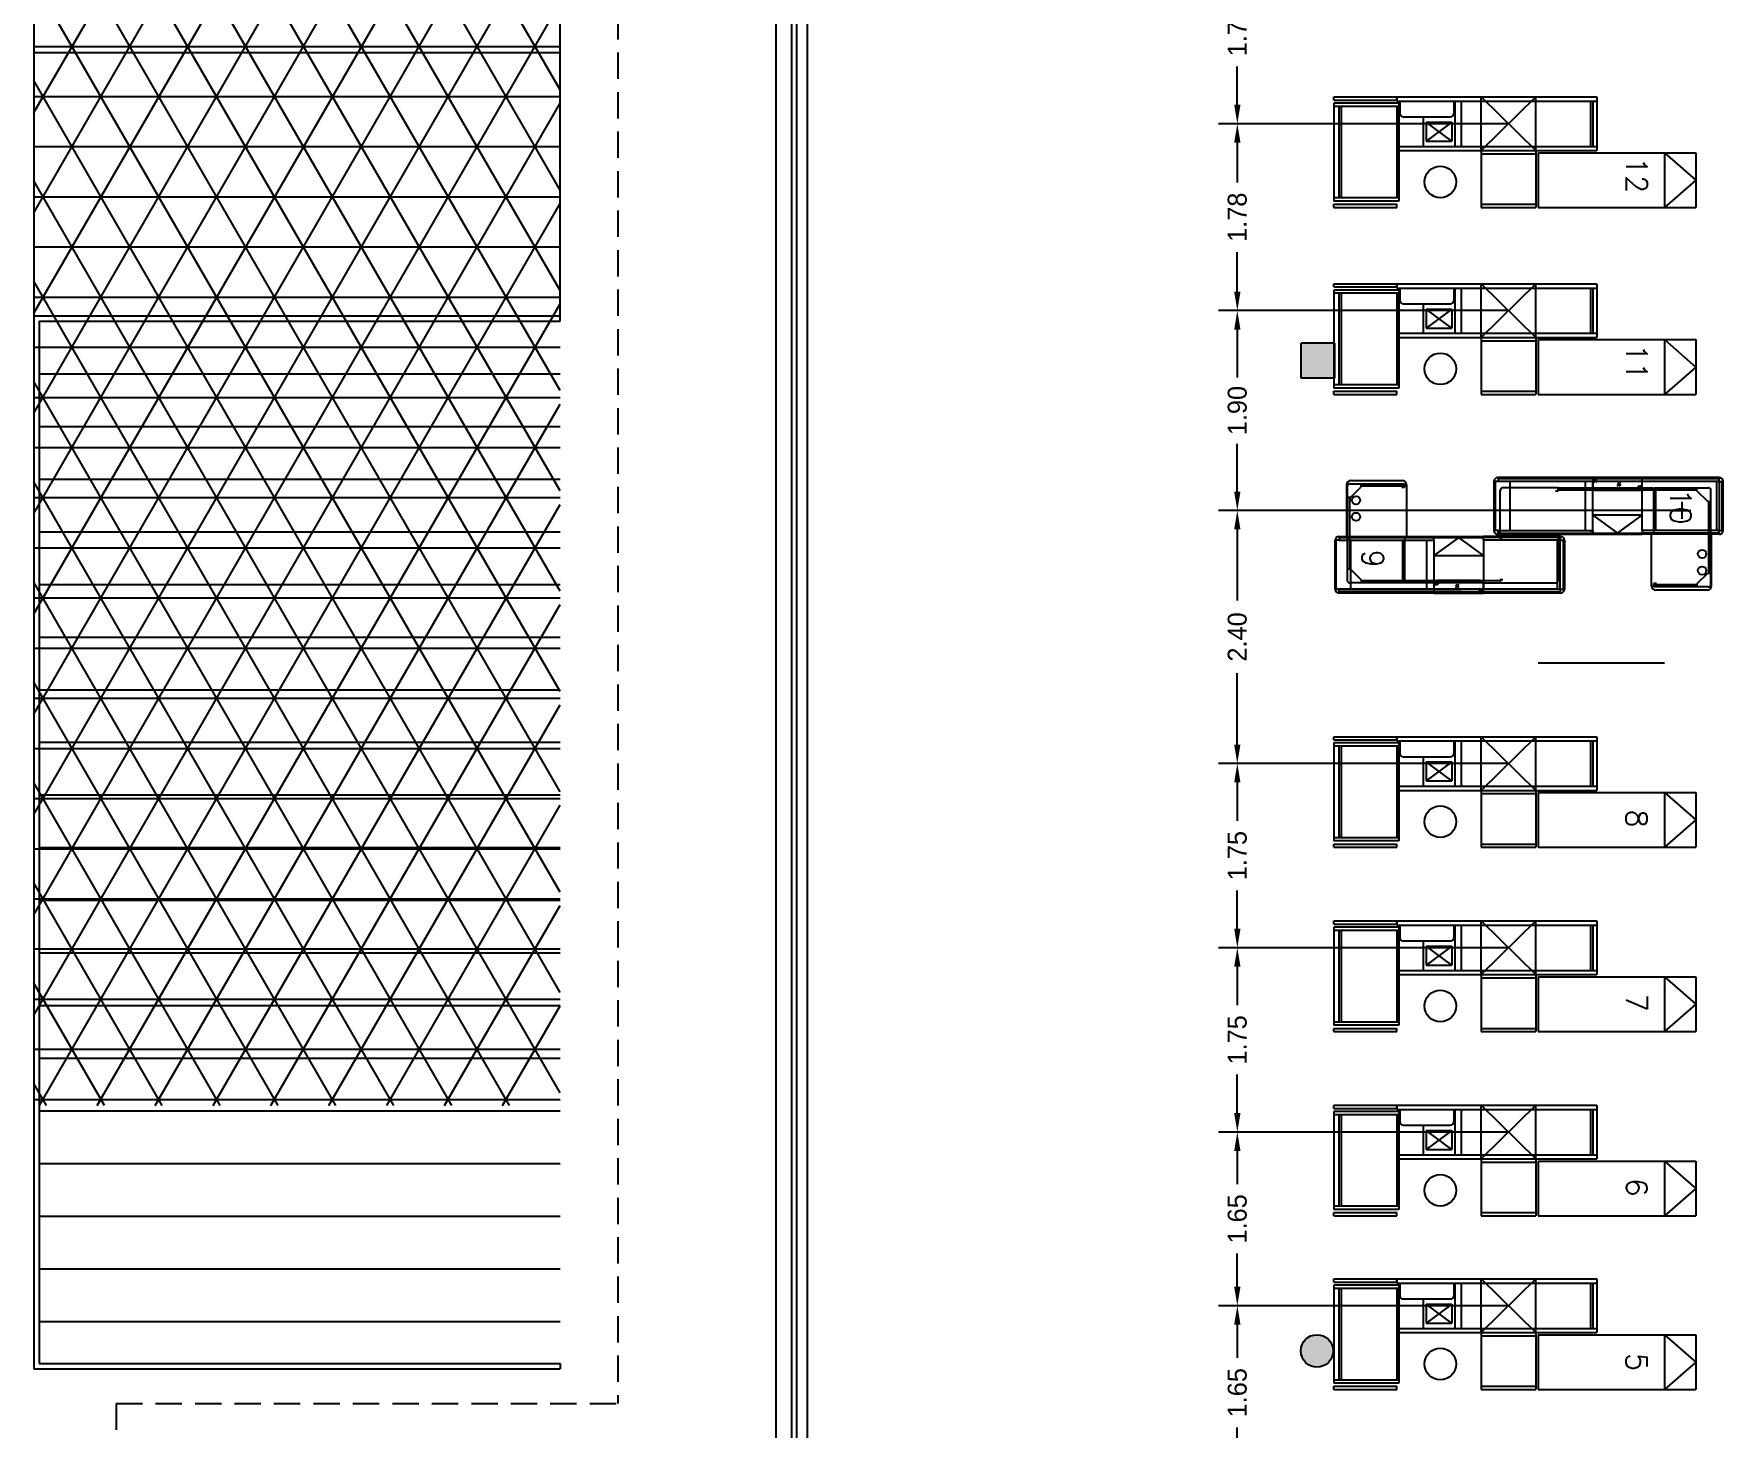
# Model space of a CAD drawing. Header units: metres. Extents: x 95 to 486, y 2972 to 3465.
# Drawn here: x 168.6 to 184.65, y 2987.36 to 3000.6 of the extents above; entities that cross this region are included whole.
import ezdxf

# ---------------------------------------------------------------- set-up
doc = ezdxf.new("R2010")
doc.units = ezdxf.units.M
doc.linetypes.add('HIDDEN', pattern=[0.375, 0.25, -0.125])
for name, color, linetype in [('0_MUROS', 7, 'Continuous'), ('0_PUERTAS-VENTANAS', 3, 'Continuous'), ('A_MEDIASOMBRA', 5, 'Continuous'), ('C_COTAS', 5, 'Continuous'), ('E_CHECK-OUTS', 1, 'Continuous'), ('E_EQUIPAMIENTO', 1, 'Continuous'), ('I_ELECTRICIDAD', 10, 'Continuous'), ('T_TEXTOS-EQUIPAMIENTO', 5, 'Continuous')]:
    doc.layers.add(name, color=color, linetype=linetype)
doc.styles.add('ROMANS', font='romans.shx', dxfattribs={"width": 0.8, "height": 0.15})
doc.dimstyles.get("Standard").update_dxf_attribs({"dimtxt": 0.18, "dimasz": 0.18, "dimexe": 0.18, "dimexo": 0.0625, "dimgap": 0.09, "dimtad": 0, "dimzin": 0, "dimdsep": 46, "dimtxsty": 'Standard', "dimcen": 0.09, "dimadec": 0, "dimazin": 0, "dimtfac": 1, "dimtofl": 0, "dimtmove": 0, "dimatfit": 3, "dimfxl": 1, "dimtolj": 1, "dimtzin": 0, "dimarcsym": 0})

# ---------------------------------------------------------------- blocks, each defined once
blk = doc.blocks.new('*D66')
at = {"layer": 'C_COTAS', "color": 0, "lineweight": -2, "transparency": 16777216}
for p, q in [((182.612, 2990.168), (179.856, 2990.168)), ((180.036, 2989.988), (180.036, 2989.673)), ((180.036, 2988.698), (180.036, 2989.013)), ((182.612, 2988.518), (179.856, 2988.518))]:
    blk.add_line(p, q, dxfattribs=at)
at = {"layer": 'C_COTAS', "color": 0, "transparency": 16777216}
for points in [[(180.006, 2989.988), (180.066, 2989.988), (180.036, 2990.168)], [(180.006, 2988.698), (180.066, 2988.698), (180.036, 2988.518)]]:
    blk.add_solid(points, dxfattribs=at)
at = {"layer": 'DEFPOINTS', "color": 0, "transparency": 16777216}
for p in [(182.675, 2990.168), (180.036, 2988.518), (182.675, 2988.518)]:
    blk.add_point(p, dxfattribs=at)
at = {"layer": 'C_COTAS', "color": 0, "transparency": 16777216, "insert": (180.036, 2989.343), "char_height": 0.18, "attachment_point": 5, "rotation": 90}
blk.add_mtext('\\A1;1.65', dxfattribs=at)
blk = doc.blocks.new('*D67')
at = {"layer": 'C_COTAS', "color": 0, "lineweight": -2, "transparency": 16777216}
for p, q in [((182.612, 2988.518), (179.856, 2988.518)), ((180.036, 2988.338), (180.036, 2988.022)), ((180.036, 2987.046), (180.036, 2987.362)), ((182.612, 2986.866), (179.856, 2986.866))]:
    blk.add_line(p, q, dxfattribs=at)
at = {"layer": 'C_COTAS', "color": 0, "transparency": 16777216}
for points in [[(180.006, 2988.338), (180.066, 2988.338), (180.036, 2988.518)], [(180.006, 2987.046), (180.066, 2987.046), (180.036, 2986.866)]]:
    blk.add_solid(points, dxfattribs=at)
at = {"layer": 'DEFPOINTS', "color": 0, "transparency": 16777216}
for p in [(182.675, 2988.518), (180.036, 2986.866), (182.675, 2986.866)]:
    blk.add_point(p, dxfattribs=at)
at = {"layer": 'C_COTAS', "color": 0, "transparency": 16777216, "insert": (180.036, 2987.692), "char_height": 0.18, "attachment_point": 5, "rotation": 90}
blk.add_mtext('\\A1;1.65', dxfattribs=at)
blk = doc.blocks.new('*D68')
at = {"layer": 'C_COTAS', "color": 0, "lineweight": -2, "transparency": 16777216}
for p, q in [((182.612, 2997.969), (179.856, 2997.969)), ((180.036, 2997.789), (180.036, 2997.335)), ((180.036, 2996.251), (180.036, 2996.705)), ((184.263, 2996.071), (179.856, 2996.071))]:
    blk.add_line(p, q, dxfattribs=at)
at = {"layer": 'C_COTAS', "color": 0, "transparency": 16777216}
for points in [[(180.006, 2997.789), (180.066, 2997.789), (180.036, 2997.969)], [(180.006, 2996.251), (180.066, 2996.251), (180.036, 2996.071)]]:
    blk.add_solid(points, dxfattribs=at)
at = {"layer": 'DEFPOINTS', "color": 0, "transparency": 16777216}
for p in [(182.675, 2997.969), (180.036, 2996.071), (184.326, 2996.071)]:
    blk.add_point(p, dxfattribs=at)
at = {"layer": 'C_COTAS', "color": 0, "transparency": 16777216, "insert": (180.036, 2997.02), "char_height": 0.18, "attachment_point": 5, "rotation": 90}
blk.add_mtext('\\A1;1.90', dxfattribs=at)
blk = doc.blocks.new('*D69')
at = {"layer": 'C_COTAS', "color": 0, "lineweight": -2, "transparency": 16777216}
for p, q in [((182.612, 3001.494), (179.856, 3001.494)), ((180.036, 3001.314), (180.036, 3000.949)), ((180.036, 2999.924), (180.036, 3000.289)), ((182.612, 2999.744), (179.856, 2999.744))]:
    blk.add_line(p, q, dxfattribs=at)
at = {"layer": 'C_COTAS', "color": 0, "transparency": 16777216}
for points in [[(180.006, 3001.314), (180.066, 3001.314), (180.036, 3001.494)], [(180.006, 2999.924), (180.066, 2999.924), (180.036, 2999.744)]]:
    blk.add_solid(points, dxfattribs=at)
at = {"layer": 'DEFPOINTS', "color": 0, "transparency": 16777216}
for p in [(182.675, 3001.494), (180.036, 2999.744), (182.675, 2999.744)]:
    blk.add_point(p, dxfattribs=at)
at = {"layer": 'C_COTAS', "color": 0, "transparency": 16777216, "insert": (180.036, 3000.619), "char_height": 0.18, "attachment_point": 5, "rotation": 90}
blk.add_mtext('\\A1;1.75', dxfattribs=at)
blk = doc.blocks.new('*D75')
at = {"layer": 'C_COTAS', "color": 0, "lineweight": -2, "transparency": 16777216}
for p, q in [((182.612, 2999.744), (179.856, 2999.744)), ((180.036, 2999.564), (180.036, 2999.186)), ((180.036, 2998.149), (180.036, 2998.526)), ((182.612, 2997.969), (179.856, 2997.969))]:
    blk.add_line(p, q, dxfattribs=at)
at = {"layer": 'C_COTAS', "color": 0, "transparency": 16777216}
for points in [[(180.006, 2999.564), (180.066, 2999.564), (180.036, 2999.744)], [(180.006, 2998.149), (180.066, 2998.149), (180.036, 2997.969)]]:
    blk.add_solid(points, dxfattribs=at)
at = {"layer": 'DEFPOINTS', "color": 0, "transparency": 16777216}
for p in [(182.675, 2999.744), (180.036, 2997.969), (182.675, 2997.969)]:
    blk.add_point(p, dxfattribs=at)
at = {"layer": 'C_COTAS', "color": 0, "transparency": 16777216, "insert": (180.036, 2998.856), "char_height": 0.18, "attachment_point": 5, "rotation": 90}
blk.add_mtext('\\A1;1.78', dxfattribs=at)
blk = doc.blocks.new('*D76')
at = {"layer": 'C_COTAS', "color": 0, "lineweight": -2, "transparency": 16777216}
for p, q in [((182.612, 2993.668), (179.856, 2993.668)), ((180.036, 2993.488), (180.036, 2993.123)), ((180.036, 2992.098), (180.036, 2992.463)), ((182.612, 2991.918), (179.856, 2991.918))]:
    blk.add_line(p, q, dxfattribs=at)
at = {"layer": 'C_COTAS', "color": 0, "transparency": 16777216}
for points in [[(180.006, 2993.488), (180.066, 2993.488), (180.036, 2993.668)], [(180.006, 2992.098), (180.066, 2992.098), (180.036, 2991.918)]]:
    blk.add_solid(points, dxfattribs=at)
at = {"layer": 'DEFPOINTS', "color": 0, "transparency": 16777216}
for p in [(182.675, 2993.668), (180.036, 2991.918), (182.675, 2991.918)]:
    blk.add_point(p, dxfattribs=at)
at = {"layer": 'C_COTAS', "color": 0, "transparency": 16777216, "insert": (180.036, 2992.793), "char_height": 0.18, "attachment_point": 5, "rotation": 90}
blk.add_mtext('\\A1;1.75', dxfattribs=at)
blk = doc.blocks.new('*D77')
at = {"layer": 'C_COTAS', "color": 0, "lineweight": -2, "transparency": 16777216}
for p, q in [((184.263, 2996.071), (179.856, 2996.071)), ((180.036, 2995.891), (180.036, 2995.215)), ((180.036, 2993.848), (180.036, 2994.525)), ((182.612, 2993.668), (179.856, 2993.668))]:
    blk.add_line(p, q, dxfattribs=at)
at = {"layer": 'C_COTAS', "color": 0, "transparency": 16777216}
for points in [[(180.006, 2995.891), (180.066, 2995.891), (180.036, 2996.071)], [(180.006, 2993.848), (180.066, 2993.848), (180.036, 2993.668)]]:
    blk.add_solid(points, dxfattribs=at)
at = {"layer": 'DEFPOINTS', "color": 0, "transparency": 16777216}
for p in [(184.326, 2996.071), (180.036, 2993.668), (182.675, 2993.668)]:
    blk.add_point(p, dxfattribs=at)
at = {"layer": 'C_COTAS', "color": 0, "transparency": 16777216, "insert": (180.036, 2994.87), "char_height": 0.18, "attachment_point": 5, "rotation": 90}
blk.add_mtext('\\A1;2.40', dxfattribs=at)
blk = doc.blocks.new('*D78')
at = {"layer": 'C_COTAS', "color": 0, "lineweight": -2, "transparency": 16777216}
for p, q in [((182.612, 2991.918), (179.856, 2991.918)), ((180.036, 2991.738), (180.036, 2991.373)), ((180.036, 2990.348), (180.036, 2990.713)), ((182.612, 2990.168), (179.856, 2990.168))]:
    blk.add_line(p, q, dxfattribs=at)
at = {"layer": 'C_COTAS', "color": 0, "transparency": 16777216}
for points in [[(180.006, 2991.738), (180.066, 2991.738), (180.036, 2991.918)], [(180.006, 2990.348), (180.066, 2990.348), (180.036, 2990.168)]]:
    blk.add_solid(points, dxfattribs=at)
at = {"layer": 'DEFPOINTS', "color": 0, "transparency": 16777216}
for p in [(182.675, 2991.918), (180.036, 2990.168), (182.675, 2990.168)]:
    blk.add_point(p, dxfattribs=at)
at = {"layer": 'C_COTAS', "color": 0, "transparency": 16777216, "insert": (180.036, 2991.043), "char_height": 0.18, "attachment_point": 5, "rotation": 90}
blk.add_mtext('\\A1;1.75', dxfattribs=at)

msp = doc.modelspace()

# ---------------------------------------------------------------- hatches: boundary and pattern name
at = {"layer": '0_MUROS'}
for points in [[(180.9624, 2997.6593), (180.6424, 2997.6593), (180.6424, 2997.3293), (180.9624, 2997.3293)], [(180.9624, 2997.6593), (180.6424, 2997.6593), (180.6424, 2997.3293), (180.9624, 2997.3293)], [(180.9464, 2988.0893, 0.3909285), (180.8047, 2988.2428), (180.78, 2988.2428, 0.3909285), (180.6384, 2988.0893, 1)]]:
    msp.add_hatch(color=256, dxfattribs=at).paths.add_polyline_path(points)
at = {"layer": 'A_MEDIASOMBRA'}
h = msp.add_hatch(dxfattribs=at)
h.set_pattern_fill('NET3', color=256, scale=0.15, style=0)
h.set_pattern_definition([(0, (-301.4973, 2481.84258), (0, 0.47625), []), (60, (-301.4973, 2481.84258), (-0.4124446, 0.238125), []), (120, (-301.4973, 2481.84258), (-0.4124446, -0.238125), [])])
h.paths.add_polyline_path([(168.6024, 3017.9193), (173.6024, 3017.9193), (173.6024, 2990.4193), (168.6024, 2990.4193)])

# ---------------------------------------------------------------- linework, layer by layer
at = {"layer": '0_MUROS', "color": 2, "linetype": 'HIDDEN'}
for p, q in [((174.1524, 3025.9193), (174.1524, 2987.5893)), ((169.3843, 2987.5893), (174.1524, 2987.5893)), ((169.3843, 2987.5893), (169.3843, 2974.8493))]:
    msp.add_line(p, q, dxfattribs=at)
at = {"layer": '0_MUROS', "color": 1}
for p, q in [((173.6024, 2997.9193), (173.6024, 3017.9193)), ((168.6024, 3000.4193), (173.6024, 3000.4193)), ((168.6024, 2997.9193), (173.6024, 2997.9193)), ((168.6024, 2997.9193), (168.6024, 2987.9193)), ((173.6024, 2997.8693), (173.6024, 2997.9193)), ((168.6524, 2997.8693), (173.6024, 2997.8693)), ((168.6524, 2997.8693), (168.6524, 2987.9693)), ((168.6524, 2997.3693), (173.6024, 2997.3693)), ((168.6524, 2996.8693), (173.6024, 2996.8693)), ((168.6524, 2996.3693), (173.6024, 2996.3693)), ((168.6524, 2995.8693), (173.6024, 2995.8693)), ((168.6524, 2995.3693), (173.6024, 2995.3693)), ((168.6524, 2994.8693), (173.6024, 2994.8693)), ((168.6524, 2994.3693), (173.6024, 2994.3693)), ((168.6524, 2993.8693), (173.6024, 2993.8693)), ((168.6524, 2993.3693), (173.6024, 2993.3693)), ((168.6524, 2992.8693), (173.6024, 2992.8693)), ((168.6524, 2992.3693), (173.6024, 2992.3693)), ((168.6524, 2991.8693), (173.6024, 2991.8693)), ((168.6524, 2991.3693), (173.6024, 2991.3693)), ((168.6524, 2990.8693), (173.6024, 2990.8693)), ((168.6524, 2990.3693), (173.6024, 2990.3693)), ((168.6524, 2989.8693), (173.6024, 2989.8693)), ((168.6524, 2989.3693), (173.6024, 2989.3693)), ((168.6524, 2988.8693), (173.6024, 2988.8693)), ((168.6524, 2988.3693), (173.6024, 2988.3693)), ((168.6524, 2987.9693), (173.6024, 2987.9693)), ((173.6024, 2987.9693), (173.6024, 2987.9193)), ((168.6024, 2987.9193), (173.6024, 2987.9193))]:
    msp.add_line(p, q, dxfattribs=at)
at = {"layer": '0_MUROS'}
for p, q in [((180.6424, 2997.3293), (180.6424, 2997.6593)), ((180.9624, 2997.6593), (180.6424, 2997.6593)), ((180.9624, 2997.6593), (180.6424, 2997.6593)), ((180.6424, 2997.3293), (180.6424, 2997.6593)), ((180.9624, 2997.6593), (180.6424, 2997.6593)), ((180.9624, 2997.6593), (180.6424, 2997.6593)), ((180.9624, 2997.3293), (180.9624, 2997.6593)), ((180.9624, 2997.3293), (180.9624, 2997.6593)), ((180.9624, 2997.3293), (180.9624, 2997.6593)), ((180.9624, 2997.3293), (180.9624, 2997.6593)), ((180.9624, 2997.3293), (180.6424, 2997.3293)), ((180.9624, 2997.3293), (180.6424, 2997.3293))]:
    msp.add_line(p, q, dxfattribs=at)
msp.add_circle((180.7924, 2988.0893), 0.154, dxfattribs=at)
msp.add_circle((180.7924, 2988.0893), 0.154, dxfattribs=at)
at = {"layer": '0_PUERTAS-VENTANAS'}
for p, q in [((175.6524, 3003.8993), (175.6524, 2986.0893)), ((175.8024, 2986.0893), (175.8024, 3003.8993)), ((175.8524, 2986.0893), (175.8524, 3003.8993)), ((175.9524, 2986.0893), (175.9524, 3003.9493))]:
    msp.add_line(p, q, dxfattribs=at)
at = {"layer": 'A_MEDIASOMBRA'}
msp.add_line((168.6024, 3017.9193), (168.6024, 2990.4193), dxfattribs=at)
at = {"layer": 'E_CHECK-OUTS'}
for p, q in [((181.5514, 2999.9993), (183.4524, 2999.9993)), ((181.5514, 2999.9993), (181.5514, 2999.9593)), ((183.4524, 2999.9993), (183.4524, 2999.4893)), ((181.5714, 2999.9393), (180.9524, 2999.9393)), ((180.9524, 2999.9393), (180.9524, 2999.0093)), ((181.5714, 2999.9593), (181.5714, 2999.0093)), ((181.5714, 2999.4893), (183.4524, 2999.4893)), ((182.3514, 2999.4893), (182.3514, 2998.9493)), ((182.8734, 2999.4893), (182.8734, 2998.9493)), ((182.8934, 2999.4693), (184.0934, 2999.4693)), ((182.8934, 2999.4693), (182.8934, 2998.9493)), ((184.0934, 2999.4693), (184.3934, 2999.2093)), ((184.0934, 2999.4693), (184.0934, 2998.9493)), ((184.3934, 2999.2093), (184.0934, 2998.9493)), ((181.5714, 2999.0093), (180.9524, 2999.0093)), ((182.3514, 2998.9493), (182.8734, 2998.9493)), ((182.8934, 2998.9493), (184.0934, 2998.9493)), ((181.5514, 2998.2237), (183.4524, 2998.2237)), ((181.5514, 2998.2237), (181.5514, 2998.1837)), ((183.4524, 2998.2237), (183.4524, 2997.7137)), ((181.5714, 2998.1637), (180.9524, 2998.1637)), ((180.9524, 2998.1637), (180.9524, 2997.2337)), ((181.5714, 2998.1837), (181.5714, 2997.2337)), ((181.5714, 2997.7137), (183.4524, 2997.7137)), ((182.3514, 2997.7137), (182.3514, 2997.1737)), ((182.8734, 2997.7137), (182.8734, 2997.1737)), ((182.8934, 2997.6937), (184.0934, 2997.6937)), ((182.8934, 2997.6937), (182.8934, 2997.1737)), ((184.0934, 2997.6937), (184.0934, 2997.1737)), ((184.0934, 2997.6937), (184.3934, 2997.4337)), ((184.3934, 2997.4337), (184.0934, 2997.1737)), ((181.5714, 2997.2337), (180.9524, 2997.2337)), ((182.3514, 2997.1737), (182.8734, 2997.1737)), ((182.8934, 2997.1737), (184.0934, 2997.1737)), ((181.0739, 2996.3148), (181.0739, 2995.8248)), ((181.0809, 2996.2998), (181.0809, 2995.4078)), ((181.1059, 2996.3248), (181.6239, 2996.3248)), ((181.1139, 2996.3548), (181.6039, 2996.3548)), ((181.213, 2996.2948), (181.213, 2996.3248)), ((181.213, 2996.3048), (181.6239, 2996.3048)), ((181.6239, 2996.3248), (181.6239, 2996.2928)), ((181.6439, 2996.3148), (181.6439, 2995.8248)), ((182.4739, 2996.3468), (182.4739, 2995.8808)), ((182.5129, 2996.3468), (182.4739, 2996.3468)), ((182.4849, 2996.3468), (182.4849, 2995.8808)), ((184.6159, 2996.3828), (182.5099, 2996.3828)), ((182.5129, 2996.3718), (182.5129, 2996.3828)), ((184.6129, 2996.3718), (182.5129, 2996.3718)), ((182.5129, 2996.3718), (182.5129, 2996.3468)), ((184.6129, 2996.3468), (182.5129, 2996.3468)), ((182.6249, 2996.3468), (182.6249, 2995.8808)), ((183.3429, 2995.8808), (183.3429, 2996.3468)), ((183.4129, 2995.8808), (183.4129, 2996.3468)), ((183.4228, 2996.3378), (183.4572, 2996.3758)), ((183.4247, 2996.3568), (183.4413, 2996.374)), ((183.4394, 2996.339), (183.456, 2996.3581)), ((183.6455, 2996.3016), (183.6799, 2996.3397)), ((183.6474, 2996.3206), (183.6639, 2996.3378)), ((183.6621, 2996.3029), (183.6787, 2996.3219)), ((183.8388, 2996.274), (183.8731, 2996.3121)), ((183.8406, 2996.293), (183.8572, 2996.3102)), ((183.8829, 2995.8808), (183.8829, 2996.3468)), ((184.5879, 2996.3468), (184.5879, 2995.8808)), ((184.6129, 2996.3718), (184.6129, 2996.3828)), ((184.6129, 2996.3468), (184.6129, 2996.3718)), ((184.6129, 2996.3468), (184.6519, 2996.3468)), ((184.6129, 2996.3468), (184.6129, 2995.8808)), ((184.6409, 2995.8808), (184.6409, 2996.3468)), ((184.6519, 2995.8808), (184.6519, 2996.3468)), ((181.1109, 2996.1948), (181.0809, 2996.1948)), ((181.1009, 2996.1948), (181.1009, 2995.5128)), ((181.1109, 2996.1948), (181.213, 2996.2948)), ((181.5989, 2996.2928), (181.6239, 2996.2928)), ((182.5329, 2995.8448), (182.5329, 2996.2618)), ((183.0829, 2996.2868), (182.5579, 2996.2868)), ((183.0829, 2996.2548), (183.0579, 2996.2548)), ((183.0829, 2996.2868), (183.9829, 2996.2868)), ((183.0829, 2996.2548), (183.0829, 2996.2868)), ((183.0829, 2996.2668), (183.9829, 2996.2668)), ((183.8553, 2996.2753), (183.8719, 2996.2943)), ((183.9919, 2996.2548), (183.9919, 2996.2868)), ((183.9919, 2996.2868), (184.5099, 2996.2868)), ((183.9919, 2996.2668), (184.4029, 2996.2668)), ((183.9919, 2996.2548), (184.0169, 2996.2548)), ((183.9919, 2995.8878), (183.9919, 2996.2548)), ((184.0119, 2995.8878), (184.0119, 2996.2548)), ((184.2634, 2995.9904), (184.2634, 2996.1521)), ((184.4029, 2996.2568), (184.4029, 2996.2868)), ((184.5049, 2996.1568), (184.4029, 2996.2568)), ((184.5049, 2996.1568), (184.5349, 2996.1568)), ((184.5149, 2995.4748), (184.5149, 2996.1568)), ((184.5349, 2995.3698), (184.5349, 2996.2618)), ((183.8829, 2996.0258), (183.4129, 2996.0258)), ((183.4129, 2996.0258), (183.6479, 2995.8558)), ((183.6479, 2995.8558), (183.8829, 2996.0258)), ((184.1826, 2996.0713), (184.3443, 2996.0713)), ((181.0009, 2995.8248), (182.3739, 2995.8248)), ((181.0039, 2995.8138), (181.0039, 2995.8248)), ((181.0039, 2995.8138), (182.3739, 2995.8138)), ((181.0039, 2995.8138), (181.0039, 2995.7888)), ((181.6239, 2995.8138), (181.6239, 2995.7818)), ((182.1389, 2995.8138), (181.9039, 2995.6438)), ((181.9039, 2995.7888), (181.9039, 2995.8138)), ((182.3739, 2995.6438), (182.1389, 2995.8138)), ((183.1069, 2995.8248), (182.3739, 2995.8248)), ((183.0829, 2995.8248), (182.3739, 2995.8248)), ((183.1039, 2995.8138), (182.3739, 2995.8138)), ((182.3739, 2995.7888), (182.3739, 2995.8138)), ((182.5129, 2995.8808), (182.4739, 2995.8808)), ((182.5099, 2995.8448), (183.8829, 2995.8448)), ((182.5129, 2995.8808), (183.4129, 2995.8808)), ((182.5129, 2995.8558), (182.5129, 2995.8808)), ((182.5129, 2995.8558), (183.8829, 2995.8558)), ((182.5129, 2995.8558), (182.5129, 2995.8448)), ((182.5329, 2995.8248), (182.5329, 2995.7928)), ((183.0629, 2995.8448), (183.4129, 2995.8448)), ((183.0829, 2995.8248), (183.0829, 2995.4078)), ((183.1039, 2995.8138), (183.1039, 2995.8248)), ((183.1039, 2995.8138), (183.1039, 2995.7888)), ((183.3879, 2995.8768), (183.4129, 2995.8768)), ((183.4129, 2995.8808), (183.4129, 2995.8558)), ((183.4129, 2995.8448), (183.4129, 2995.8768)), ((184.6129, 2995.8808), (183.8829, 2995.8808)), ((183.8829, 2995.8808), (183.8829, 2995.8558)), ((184.6129, 2995.8558), (183.8829, 2995.8558)), ((184.6159, 2995.8448), (183.8829, 2995.8448)), ((183.9719, 2995.3548), (183.9719, 2995.8448)), ((184.0169, 2995.8878), (183.9919, 2995.8878)), ((183.9919, 2995.8558), (183.9919, 2995.8878)), ((184.5419, 2995.3548), (184.5419, 2995.8448)), ((184.6129, 2995.8558), (184.6129, 2995.8808)), ((184.6129, 2995.8808), (184.6519, 2995.8808)), ((184.6129, 2995.8558), (184.6129, 2995.8448)), ((180.9649, 2995.3228), (180.9649, 2995.7888)), ((181.0039, 2995.7888), (180.9649, 2995.7888)), ((180.9759, 2995.3228), (180.9759, 2995.7888)), ((181.0039, 2995.7888), (181.9039, 2995.7888)), ((181.1159, 2995.3228), (181.1159, 2995.7888)), ((181.5989, 2995.7818), (181.6239, 2995.7818)), ((181.6039, 2995.7818), (181.6039, 2995.4148)), ((181.6239, 2995.7818), (181.6239, 2995.4148)), ((181.8339, 2995.7888), (181.8339, 2995.3228)), ((181.9039, 2995.7888), (181.9039, 2995.3228)), ((182.3739, 2995.7888), (182.3739, 2995.3228)), ((183.1039, 2995.7888), (182.3739, 2995.7888)), ((182.5579, 2995.7928), (182.5329, 2995.7928)), ((183.0789, 2995.3228), (183.0789, 2995.7888)), ((183.1039, 2995.7888), (183.1429, 2995.7888)), ((183.1039, 2995.3228), (183.1039, 2995.7888)), ((183.1319, 2995.7888), (183.1319, 2995.3228)), ((183.1429, 2995.7888), (183.1429, 2995.3228)), ((181.1109, 2995.5128), (181.0809, 2995.5128)), ((181.1109, 2995.5128), (181.213, 2995.4128)), ((181.9039, 2995.6438), (182.3739, 2995.6438)), ((181.6239, 2995.3828), (181.1059, 2995.3828)), ((181.213, 2995.4128), (181.213, 2995.3828)), ((181.6239, 2995.4028), (181.213, 2995.4028)), ((181.6239, 2995.4148), (181.5989, 2995.4148)), ((181.6239, 2995.4148), (181.6239, 2995.3828)), ((182.5329, 2995.4028), (181.6239, 2995.4028)), ((182.3739, 2995.3828), (181.6239, 2995.3828)), ((181.9481, 2995.3955), (181.9138, 2995.3575)), ((181.9316, 2995.3943), (181.915, 2995.3752)), ((181.9463, 2995.3765), (181.9297, 2995.3593)), ((182.1414, 2995.3679), (182.107, 2995.3299)), ((182.1248, 2995.3667), (182.1082, 2995.3476)), ((182.1395, 2995.3489), (182.123, 2995.3317)), ((182.3739, 2995.3828), (183.0579, 2995.3828)), ((182.5329, 2995.4148), (182.5329, 2995.3828)), ((182.5329, 2995.4148), (182.5579, 2995.4148)), ((184.0169, 2995.3768), (183.9919, 2995.3768)), ((183.9919, 2995.3448), (183.9919, 2995.3768)), ((184.4029, 2995.3648), (183.9919, 2995.3648)), ((184.5099, 2995.3448), (183.9919, 2995.3448)), ((184.5049, 2995.4748), (184.4029, 2995.3748)), ((184.4029, 2995.3748), (184.4029, 2995.3448)), ((184.5049, 2995.4748), (184.5349, 2995.4748)), ((180.9649, 2995.3228), (182.1649, 2995.3228)), ((181.0039, 2995.3228), (180.9649, 2995.3228)), ((183.1069, 2995.2868), (181.0009, 2995.2868)), ((183.1039, 2995.3228), (181.0039, 2995.3228)), ((181.0039, 2995.2978), (181.0039, 2995.3228)), ((183.1039, 2995.2978), (181.0039, 2995.2978)), ((181.0039, 2995.2978), (181.0039, 2995.2868)), ((182.3641, 2995.3317), (182.3297, 2995.2937)), ((182.3475, 2995.3305), (182.3309, 2995.3115)), ((182.3622, 2995.3127), (182.3456, 2995.2955)), ((183.1039, 2995.3228), (183.1429, 2995.3228)), ((183.1039, 2995.3228), (183.1039, 2995.2978)), ((183.1039, 2995.2978), (183.1039, 2995.2868)), ((184.5019, 2995.3148), (184.0119, 2995.3148)), ((182.8934, 2994.6228), (184.0934, 2994.6228)), ((181.5514, 2993.9228), (183.4524, 2993.9228)), ((181.5514, 2993.9228), (181.5514, 2993.8828)), ((183.4524, 2993.9228), (183.4524, 2993.4128)), ((180.9524, 2993.8628), (180.9524, 2992.9328)), ((181.5714, 2993.8628), (180.9524, 2993.8628)), ((181.5714, 2993.8828), (181.5714, 2992.9328)), ((181.5714, 2993.4128), (183.4524, 2993.4128)), ((182.3514, 2993.4128), (182.3514, 2992.8728)), ((182.8734, 2993.4128), (182.8734, 2992.8728)), ((182.8934, 2993.3928), (184.0934, 2993.3928)), ((182.8934, 2993.3928), (182.8934, 2992.8728)), ((184.0934, 2993.3928), (184.3934, 2993.1328)), ((184.0934, 2993.3928), (184.0934, 2992.8728)), ((184.3934, 2993.1328), (184.0934, 2992.8728)), ((181.5714, 2992.9328), (180.9524, 2992.9328)), ((182.3514, 2992.8728), (182.8734, 2992.8728)), ((182.8934, 2992.8728), (184.0934, 2992.8728)), ((181.5514, 2992.1728), (183.4524, 2992.1728)), ((181.5514, 2992.1728), (181.5514, 2992.1328)), ((181.5714, 2992.1328), (181.5714, 2991.1828)), ((183.4524, 2992.1728), (183.4524, 2991.6628)), ((180.9524, 2992.1128), (180.9524, 2991.1828)), ((181.5714, 2992.1128), (180.9524, 2992.1128)), ((181.5714, 2991.6628), (183.4524, 2991.6628)), ((182.3514, 2991.6628), (182.3514, 2991.1228)), ((182.8734, 2991.6628), (182.8734, 2991.1228)), ((182.8934, 2991.6428), (184.0934, 2991.6428)), ((182.8934, 2991.6428), (182.8934, 2991.1228)), ((184.0934, 2991.6428), (184.3934, 2991.3828)), ((184.0934, 2991.6428), (184.0934, 2991.1228)), ((184.3934, 2991.3828), (184.0934, 2991.1228)), ((181.5714, 2991.1828), (180.9524, 2991.1828)), ((182.3514, 2991.1228), (182.8734, 2991.1228)), ((182.8934, 2991.1228), (184.0934, 2991.1228)), ((180.9524, 2990.3628), (180.9524, 2989.4328)), ((181.5714, 2990.3628), (180.9524, 2990.3628)), ((181.5514, 2990.4228), (183.4524, 2990.4228)), ((181.5514, 2990.4228), (181.5514, 2990.3828)), ((181.5714, 2990.3828), (181.5714, 2989.4328)), ((183.4524, 2990.4228), (183.4524, 2989.9128)), ((181.5714, 2989.9128), (183.4524, 2989.9128)), ((182.3514, 2989.9128), (182.3514, 2989.3728)), ((182.8734, 2989.9128), (182.8734, 2989.3728)), ((182.8934, 2989.8928), (184.0934, 2989.8928)), ((182.8934, 2989.8928), (182.8934, 2989.3728)), ((184.0934, 2989.8928), (184.0934, 2989.3728)), ((184.0934, 2989.8928), (184.3934, 2989.6328)), ((184.3934, 2989.6328), (184.0934, 2989.3728)), ((181.5714, 2989.4328), (180.9524, 2989.4328)), ((182.3514, 2989.3728), (182.8734, 2989.3728)), ((182.8934, 2989.3728), (184.0934, 2989.3728)), ((181.5514, 2988.7728), (183.4524, 2988.7728)), ((181.5514, 2988.7728), (181.5514, 2988.7328)), ((183.4524, 2988.7728), (183.4524, 2988.2628)), ((181.5714, 2988.7128), (180.9524, 2988.7128)), ((180.9524, 2988.7128), (180.9524, 2987.7828)), ((181.5714, 2988.7328), (181.5714, 2987.7828)), ((181.5714, 2988.2628), (183.4524, 2988.2628)), ((182.3514, 2988.2628), (182.3514, 2987.7228)), ((182.8734, 2988.2628), (182.8734, 2987.7228)), ((182.8934, 2988.2428), (184.0934, 2988.2428)), ((182.8934, 2988.2428), (182.8934, 2987.7228)), ((184.0934, 2988.2428), (184.3934, 2987.9828)), ((184.0934, 2988.2428), (184.0934, 2987.7228)), ((184.3934, 2987.9828), (184.0934, 2987.7228)), ((181.5714, 2987.7828), (180.9524, 2987.7828)), ((182.3514, 2987.7228), (182.8734, 2987.7228)), ((182.8934, 2987.7228), (184.0934, 2987.7228))]:
    msp.add_line(p, q, dxfattribs=at)
at = {"layer": 'E_CHECK-OUTS', "color": 2}
for p, q in [((181.5714, 2999.9093), (180.9524, 2999.9093)), ((181.0014, 2999.9093), (181.0014, 2999.0393)), ((181.0214, 2999.9093), (181.0214, 2999.0393)), ((181.5514, 2999.9593), (183.4524, 2999.9593)), ((181.5514, 2999.9093), (181.5514, 2999.0393)), ((181.5814, 2999.9593), (181.5814, 2999.8393)), ((182.0914, 2999.9593), (182.0914, 2999.8393)), ((182.1014, 2999.9593), (182.1014, 2999.5293)), ((182.1614, 2999.9593), (182.1614, 2999.5293)), ((183.3924, 2999.9593), (183.3924, 2999.5293)), ((183.4124, 2999.9593), (183.4124, 2999.5293)), ((181.6114, 2999.8093), (182.0614, 2999.8093)), ((181.8014, 2999.8093), (181.8014, 2999.5293)), ((181.8288, 2999.7593), (181.8288, 2999.5793)), ((181.8288, 2999.7593), (182.0749, 2999.7593)), ((182.0749, 2999.5793), (181.8288, 2999.7593)), ((182.0749, 2999.7593), (181.8288, 2999.5793)), ((182.0749, 2999.7593), (182.0749, 2999.5793)), ((181.5714, 2999.5293), (183.4524, 2999.5293)), ((181.8288, 2999.5793), (182.0749, 2999.5793)), ((182.3514, 2999.4593), (182.8734, 2999.4593)), ((184.0934, 2999.4693), (184.3934, 2999.4693)), ((184.3934, 2999.4693), (184.3934, 2998.9493)), ((181.5714, 2999.0393), (180.9524, 2999.0393)), ((182.3514, 2998.9793), (182.8734, 2998.9793)), ((184.0934, 2998.9493), (184.3934, 2998.9493)), ((181.5714, 2998.1337), (180.9524, 2998.1337)), ((181.0014, 2998.1337), (181.0014, 2997.2637)), ((181.0214, 2998.1337), (181.0214, 2997.2637)), ((181.5514, 2998.1837), (183.4524, 2998.1837)), ((181.5514, 2998.1337), (181.5514, 2997.2637)), ((181.5814, 2998.1837), (181.5814, 2998.0637)), ((182.0914, 2998.1837), (182.0914, 2998.0637)), ((182.1014, 2998.1837), (182.1014, 2997.7537)), ((182.1614, 2998.1837), (182.1614, 2997.7537)), ((183.3924, 2998.1837), (183.3924, 2997.7537)), ((183.4124, 2998.1837), (183.4124, 2997.7537)), ((181.6114, 2998.0337), (182.0614, 2998.0337)), ((181.8014, 2998.0337), (181.8014, 2997.7537)), ((181.8288, 2997.9837), (182.0749, 2997.9837)), ((182.0749, 2997.9837), (181.8288, 2997.8037)), ((182.0749, 2997.8037), (181.8288, 2997.9837)), ((181.8288, 2997.9837), (181.8288, 2997.8037)), ((182.0749, 2997.9837), (182.0749, 2997.8037)), ((181.5714, 2997.7537), (183.4524, 2997.7537)), ((181.8288, 2997.8037), (182.0749, 2997.8037)), ((182.3514, 2997.6837), (182.8734, 2997.6837)), ((184.0934, 2997.6937), (184.3934, 2997.6937)), ((184.3934, 2997.6937), (184.3934, 2997.1737)), ((181.5714, 2997.2637), (180.9524, 2997.2637)), ((182.3514, 2997.2037), (182.8734, 2997.2037)), ((184.0934, 2997.1737), (184.3934, 2997.1737)), ((181.5714, 2993.8328), (180.9524, 2993.8328)), ((181.0014, 2993.8328), (181.0014, 2992.9628)), ((181.0214, 2993.8328), (181.0214, 2992.9628)), ((181.5514, 2993.8828), (183.4524, 2993.8828)), ((181.5514, 2993.8328), (181.5514, 2992.9628)), ((181.5814, 2993.8828), (181.5814, 2993.7628)), ((181.6114, 2993.7328), (182.0614, 2993.7328)), ((181.8014, 2993.7328), (181.8014, 2993.4528)), ((182.0914, 2993.8828), (182.0914, 2993.7628)), ((182.1014, 2993.8828), (182.1014, 2993.4528)), ((182.1614, 2993.8828), (182.1614, 2993.4528)), ((183.3924, 2993.8828), (183.3924, 2993.4528)), ((183.4124, 2993.8828), (183.4124, 2993.4528)), ((181.8288, 2993.6828), (181.8288, 2993.5028)), ((182.0749, 2993.5028), (181.8288, 2993.6828)), ((182.0749, 2993.6828), (181.8288, 2993.5028)), ((181.8288, 2993.6828), (182.0749, 2993.6828)), ((182.0749, 2993.6828), (182.0749, 2993.5028)), ((181.5714, 2993.4528), (183.4524, 2993.4528)), ((181.8288, 2993.5028), (182.0749, 2993.5028)), ((182.3514, 2993.3828), (182.8734, 2993.3828)), ((184.0934, 2993.3928), (184.3934, 2993.3928)), ((184.3934, 2993.3928), (184.3934, 2992.8728)), ((181.5714, 2992.9628), (180.9524, 2992.9628)), ((182.3514, 2992.9028), (182.8734, 2992.9028)), ((184.0934, 2992.8728), (184.3934, 2992.8728)), ((181.5514, 2992.1328), (183.4524, 2992.1328)), ((181.5814, 2992.1328), (181.5814, 2992.0128)), ((182.0914, 2992.1328), (182.0914, 2992.0128)), ((182.1014, 2992.1328), (182.1014, 2991.7028)), ((182.1614, 2992.1328), (182.1614, 2991.7028)), ((183.3924, 2992.1328), (183.3924, 2991.7028)), ((183.4124, 2992.1328), (183.4124, 2991.7028)), ((181.5714, 2992.0828), (180.9524, 2992.0828)), ((181.0014, 2992.0828), (181.0014, 2991.2128)), ((181.0214, 2992.0828), (181.0214, 2991.2128)), ((181.5514, 2992.0828), (181.5514, 2991.2128)), ((181.6114, 2991.9828), (182.0614, 2991.9828)), ((181.8014, 2991.9828), (181.8014, 2991.7028)), ((181.8288, 2991.9328), (181.8288, 2991.7528)), ((182.0749, 2991.7528), (181.8288, 2991.9328)), ((182.0749, 2991.9328), (181.8288, 2991.7528)), ((181.8288, 2991.9328), (182.0749, 2991.9328)), ((182.0749, 2991.9328), (182.0749, 2991.7528)), ((181.5714, 2991.7028), (183.4524, 2991.7028)), ((181.8288, 2991.7528), (182.0749, 2991.7528)), ((184.0934, 2991.6428), (184.3934, 2991.6428)), ((184.3934, 2991.6428), (184.3934, 2991.1228)), ((182.3514, 2991.6328), (182.8734, 2991.6328)), ((181.5714, 2991.2128), (180.9524, 2991.2128)), ((182.3514, 2991.1528), (182.8734, 2991.1528)), ((184.0934, 2991.1228), (184.3934, 2991.1228)), ((181.5514, 2990.3828), (183.4524, 2990.3828)), ((181.5814, 2990.3828), (181.5814, 2990.2628)), ((182.0914, 2990.3828), (182.0914, 2990.2628)), ((182.1014, 2990.3828), (182.1014, 2989.9528)), ((182.1614, 2990.3828), (182.1614, 2989.9528)), ((183.3924, 2990.3828), (183.3924, 2989.9528)), ((183.4124, 2990.3828), (183.4124, 2989.9528)), ((181.5714, 2990.3328), (180.9524, 2990.3328)), ((181.0014, 2990.3328), (181.0014, 2989.4628)), ((181.0214, 2990.3328), (181.0214, 2989.4628)), ((181.5514, 2990.3328), (181.5514, 2989.4628)), ((181.6114, 2990.2328), (182.0614, 2990.2328)), ((181.8014, 2990.2328), (181.8014, 2989.9528)), ((181.8288, 2990.1828), (182.0749, 2990.1828)), ((182.0749, 2990.1828), (181.8288, 2990.0028)), ((182.0749, 2990.0028), (181.8288, 2990.1828)), ((181.8288, 2990.1828), (181.8288, 2990.0028)), ((182.0749, 2990.1828), (182.0749, 2990.0028)), ((181.5714, 2989.9528), (183.4524, 2989.9528)), ((181.8288, 2990.0028), (182.0749, 2990.0028)), ((182.3514, 2989.8828), (182.8734, 2989.8828)), ((184.0934, 2989.8928), (184.3934, 2989.8928)), ((184.3934, 2989.8928), (184.3934, 2989.3728)), ((181.5714, 2989.4628), (180.9524, 2989.4628)), ((182.3514, 2989.4028), (182.8734, 2989.4028)), ((184.0934, 2989.3728), (184.3934, 2989.3728)), ((181.5714, 2988.6828), (180.9524, 2988.6828)), ((181.0014, 2988.6828), (181.0014, 2987.8128)), ((181.0214, 2988.6828), (181.0214, 2987.8128)), ((181.5514, 2988.7328), (183.4524, 2988.7328)), ((181.5514, 2988.6828), (181.5514, 2987.8128)), ((181.5814, 2988.7328), (181.5814, 2988.6128)), ((182.0914, 2988.7328), (182.0914, 2988.6128)), ((182.1014, 2988.7328), (182.1014, 2988.3028)), ((182.1614, 2988.7328), (182.1614, 2988.3028)), ((183.3924, 2988.7328), (183.3924, 2988.3028)), ((183.4124, 2988.7328), (183.4124, 2988.3028)), ((181.6114, 2988.5828), (182.0614, 2988.5828)), ((181.8014, 2988.5828), (181.8014, 2988.3028)), ((181.8288, 2988.5328), (181.8288, 2988.3528)), ((182.0749, 2988.3528), (181.8288, 2988.5328)), ((182.0749, 2988.5328), (181.8288, 2988.3528)), ((181.8288, 2988.5328), (182.0749, 2988.5328)), ((182.0749, 2988.5328), (182.0749, 2988.3528)), ((181.5714, 2988.3028), (183.4524, 2988.3028)), ((181.8288, 2988.3528), (182.0749, 2988.3528)), ((182.3514, 2988.2328), (182.8734, 2988.2328)), ((184.0934, 2988.2428), (184.3934, 2988.2428)), ((184.3934, 2988.2428), (184.3934, 2987.7228)), ((181.5714, 2987.8128), (180.9524, 2987.8128)), ((182.3514, 2987.7528), (182.8734, 2987.7528)), ((184.0934, 2987.7228), (184.3934, 2987.7228))]:
    msp.add_line(p, q, dxfattribs=at)
at = {"layer": 'E_CHECK-OUTS'}
for points in [[(183.8829, 2996.3828), (183.4129, 2996.3828), (183.4129, 2996.2928, 0.4142136), (183.4429, 2996.2628), (183.8529, 2996.2628, 0.4142136), (183.8829, 2996.2928)], [(181.9039, 2995.2868), (182.3739, 2995.2868), (182.3739, 2995.3768, 0.4142136), (182.3439, 2995.4068), (181.9339, 2995.4068, 0.4142136), (181.9039, 2995.3768)]]:
    msp.add_lwpolyline(points, format="xyb", close=True, dxfattribs=at)
for centre, radius in [((181.9649, 2999.1918), 0.15), ((181.9649, 2997.4163), 0.15), ((181.1639, 2996.1688), 0.0395), ((181.1639, 2996.0108), 0.0395), ((184.4519, 2995.6588), 0.0395), ((184.4519, 2995.5008), 0.0395), ((181.9649, 2993.1153), 0.15), ((181.9649, 2991.3653), 0.15), ((181.9649, 2989.6153), 0.15), ((181.9649, 2987.9653), 0.15)]:
    msp.add_circle(centre, radius, dxfattribs=at)
at = {"layer": 'E_CHECK-OUTS', "color": 2}
for centre, start, end in [((181.6114, 2999.8393), 180, 270), ((182.0614, 2999.8393), 270, 0), ((181.6114, 2998.0637), 180, 270), ((182.0614, 2998.0637), 270, 0), ((181.6114, 2993.7628), 180, 270), ((182.0614, 2993.7628), 270, 0), ((181.6114, 2992.0128), 180, 270), ((182.0614, 2992.0128), 270, 0), ((181.6114, 2990.2628), 180, 270), ((182.0614, 2990.2628), 270, 0), ((181.6114, 2988.6128), 180, 270), ((182.0614, 2988.6128), 270, 0)]:
    msp.add_arc(centre, 0.03, start, end, dxfattribs=at)
at = {"layer": 'E_CHECK-OUTS'}
for centre, radius, start, end in [((181.1139, 2996.3148), 0.04, 90, 180), ((181.1059, 2996.2998), 0.025, 90, 180), ((181.6039, 2996.3148), 0.04, 0, 90), ((182.5099, 2996.3468), 0.036, 90, 180), ((184.6159, 2996.3468), 0.036, 0, 90), ((182.5579, 2996.2618), 0.025, 90, 180), ((184.5099, 2996.2618), 0.025, 0, 90), ((181.0009, 2995.7888), 0.036, 90, 180), ((182.5099, 2995.8808), 0.036, 180, 270), ((183.1069, 2995.7888), 0.036, 0, 90), ((184.6159, 2995.8808), 0.036, 270, 0), ((181.1059, 2995.4078), 0.025, 180, 270), ((183.0579, 2995.4078), 0.025, 270, 0), ((184.0119, 2995.3548), 0.04, 180, 270), ((184.5019, 2995.3548), 0.04, 270, 0), ((184.5099, 2995.3698), 0.025, 270, 0), ((181.0009, 2995.3228), 0.036, 180, 270), ((183.1069, 2995.3228), 0.036, 270, 0)]:
    msp.add_arc(centre, radius, start, end, dxfattribs=at)
at = {"layer": 'E_EQUIPAMIENTO'}
for p, q in [((180.9524, 2999.9993), (181.5524, 2999.9993)), ((180.9524, 2999.9693), (180.9524, 2999.9993)), ((181.5524, 2999.9693), (181.5524, 2999.9993)), ((180.9524, 2999.9693), (181.5524, 2999.9693)), ((180.9524, 2998.9793), (181.5524, 2998.9793)), ((180.9524, 2998.9493), (180.9524, 2998.9793)), ((180.9524, 2998.9493), (181.5524, 2998.9493)), ((181.5524, 2998.9493), (181.5524, 2998.9793)), ((180.9524, 2998.1937), (180.9524, 2998.2237)), ((180.9524, 2998.2237), (181.5524, 2998.2237)), ((181.5524, 2998.1937), (181.5524, 2998.2237)), ((180.9524, 2998.1937), (181.5524, 2998.1937)), ((180.9524, 2997.1737), (180.9524, 2997.2037)), ((180.9524, 2997.2037), (181.5524, 2997.2037)), ((180.9524, 2997.1737), (181.5524, 2997.1737)), ((181.5524, 2997.1737), (181.5524, 2997.2037)), ((180.9524, 2993.9228), (181.5524, 2993.9228)), ((180.9524, 2993.8928), (180.9524, 2993.9228)), ((180.9524, 2993.8928), (181.5524, 2993.8928)), ((181.5524, 2993.8928), (181.5524, 2993.9228)), ((180.9524, 2992.9028), (181.5524, 2992.9028)), ((180.9524, 2992.8728), (180.9524, 2992.9028)), ((180.9524, 2992.8728), (181.5524, 2992.8728)), ((181.5524, 2992.8728), (181.5524, 2992.9028)), ((180.9524, 2992.1728), (181.5524, 2992.1728)), ((180.9524, 2992.1428), (180.9524, 2992.1728)), ((180.9524, 2992.1428), (181.5524, 2992.1428)), ((181.5524, 2992.1428), (181.5524, 2992.1728)), ((180.9524, 2991.1528), (181.5524, 2991.1528)), ((180.9524, 2991.1228), (180.9524, 2991.1528)), ((180.9524, 2991.1228), (181.5524, 2991.1228)), ((181.5524, 2991.1228), (181.5524, 2991.1528)), ((180.9524, 2990.3928), (180.9524, 2990.4228)), ((180.9524, 2990.4228), (181.5524, 2990.4228)), ((180.9524, 2990.3928), (181.5524, 2990.3928)), ((181.5524, 2990.3928), (181.5524, 2990.4228)), ((180.9524, 2989.3728), (180.9524, 2989.4028)), ((180.9524, 2989.4028), (181.5524, 2989.4028)), ((181.5524, 2989.3728), (181.5524, 2989.4028)), ((180.9524, 2989.3728), (181.5524, 2989.3728)), ((180.9524, 2988.7728), (181.5524, 2988.7728)), ((180.9524, 2988.7428), (180.9524, 2988.7728)), ((181.5524, 2988.7428), (181.5524, 2988.7728)), ((180.9524, 2988.7428), (181.5524, 2988.7428)), ((180.9524, 2987.7528), (181.5524, 2987.7528)), ((180.9524, 2987.7228), (180.9524, 2987.7528)), ((180.9524, 2987.7228), (181.5524, 2987.7228)), ((181.5524, 2987.7228), (181.5524, 2987.7528))]:
    msp.add_line(p, q, dxfattribs=at)
at = {"layer": 'I_ELECTRICIDAD'}
for p, q in [((182.3514, 2999.4893), (182.3514, 2999.9993)), ((182.8734, 2999.9993), (182.3514, 2999.4893)), ((182.3514, 2999.9993), (182.8734, 2999.4893)), ((182.8734, 2999.4893), (182.8734, 2999.9993)), ((182.3514, 2998.2237), (182.8734, 2997.7137)), ((182.8734, 2998.2237), (182.3514, 2997.7137)), ((182.3514, 2997.7137), (182.3514, 2998.2237)), ((182.8734, 2997.7137), (182.8734, 2998.2237)), ((182.3514, 2993.4128), (182.3514, 2993.9228)), ((182.8734, 2993.9228), (182.3514, 2993.4128)), ((182.3514, 2993.9228), (182.8734, 2993.4128)), ((182.8734, 2993.4128), (182.8734, 2993.9228)), ((182.3514, 2991.6628), (182.3514, 2992.1728)), ((182.8734, 2992.1728), (182.3514, 2991.6628)), ((182.3514, 2992.1728), (182.8734, 2991.6628)), ((182.8734, 2991.6628), (182.8734, 2992.1728)), ((182.3514, 2990.4228), (182.8734, 2989.9128)), ((182.8734, 2990.4228), (182.3514, 2989.9128)), ((182.3514, 2989.9128), (182.3514, 2990.4228)), ((182.8734, 2989.9128), (182.8734, 2990.4228)), ((182.3514, 2988.2628), (182.3514, 2988.7728)), ((182.8734, 2988.7728), (182.3514, 2988.2628)), ((182.3514, 2988.7728), (182.8734, 2988.2628)), ((182.8734, 2988.2628), (182.8734, 2988.7728))]:
    msp.add_line(p, q, dxfattribs=at)

# ---------------------------------------------------------------- texts
at = {"layer": 'T_TEXTOS-EQUIPAMIENTO', "style": 'ROMANS'}
for s, p in [('12', (183.7298, 2999.4278)), ('11', (183.7298, 2997.6523)), ('10', (184.1479, 2996.2802)), ('9', (181.2233, 2995.6985)), ('8', (183.7298, 2993.2303)), ('7', (183.7298, 2991.4803)), ('6', (183.7298, 2989.7281)), ('5', (183.7298, 2988.0688))]:
    msp.add_text(s, height=0.2, rotation=270, dxfattribs=at).set_placement(p)

# ---------------------------------------------------------------- dimensions: what is measured, and where the dimension line sits
at = {"layer": 'C_COTAS'}
for base, p1, p2, picture, middle in [((180.0359, 2999.7443), (182.6749, 3001.4943), (182.6749, 2999.7443), '*D69', (180.0359, 3000.6193)), ((180.0359, 2997.9687), (182.6749, 2999.7443), (182.6749, 2997.9687), '*D75', (180.0359, 2998.8565)), ((180.0359, 2996.0713), (182.6749, 2997.9687), (184.3259, 2996.0713), '*D68', (180.0359, 2997.02)), ((180.0359, 2993.6678), (184.3259, 2996.0713), (182.6749, 2993.6678), '*D77', (180.0359, 2994.8695)), ((180.0359, 2991.9178), (182.6749, 2993.6678), (182.6749, 2991.9178), '*D76', (180.0359, 2992.7928)), ((180.0359, 2990.1678), (182.6749, 2991.9178), (182.6749, 2990.1678), '*D78', (180.0359, 2991.0428)), ((180.0359, 2988.5178), (182.6749, 2990.1678), (182.6749, 2988.5178), '*D66', (180.0359, 2989.3428)), ((180.0359, 2986.8659), (182.6749, 2988.5178), (182.6749, 2986.8659), '*D67', (180.0359, 2987.6918))]:
    dim = msp.add_linear_dim(base=base, p1=p1, p2=p2, angle=270, dimstyle='Standard', dxfattribs=at)
    dim.commit()
    dim.dimension.update_dxf_attribs({"geometry": picture, "text_midpoint": middle})

doc.saveas('drawing.dxf')
